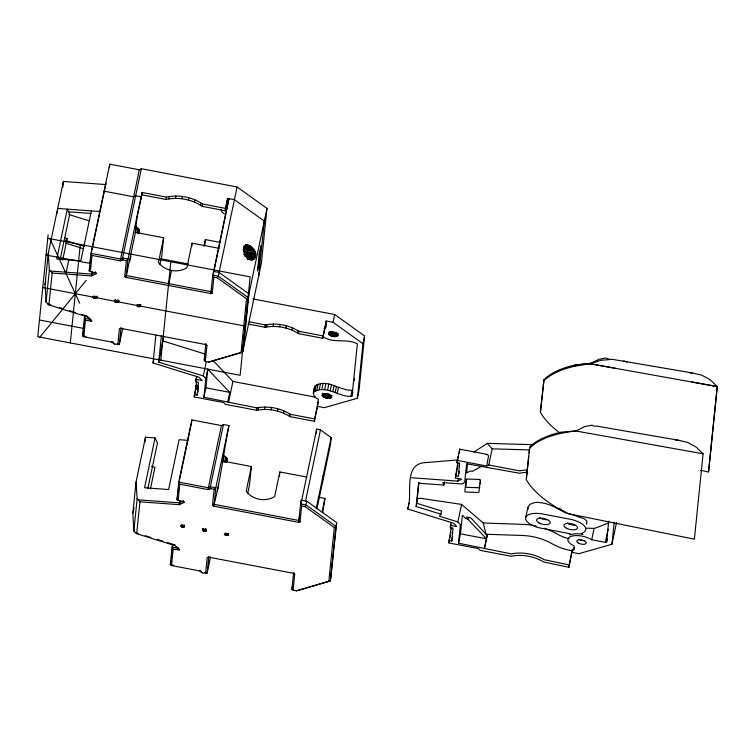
<?xml version="1.0" encoding="UTF-8"?>
<svg xmlns="http://www.w3.org/2000/svg" width="755" height="755" viewBox="0 0 755 755"><rect width="100%" height="100%" fill="white"/><g stroke="black" fill="none" stroke-linecap="round" stroke-linejoin="round"><path stroke-width="1.13" d="M576.433 430.737L584.842 426.537L591.967 425.244L594.949 426.386M243.837 249.971C244.648 239.939 257.285 248.688 255.615 255.53C254.265 264.92 242.638 256.436 243.837 249.971L243.299 249.914L243.922 246.96L244.497 246.998M458.511 455.803L458.115 457.086M595.808 425.962L678.028 440.156L687.626 442.421L696.016 446.988L703.084 453.793L694.392 539.174L567.364 513.504L563.475 510.899M560.21 433.21A118.431 50.425 11.9 0 1 540.382 412.315L543.817 380.765A118.431 50.425 11.9 0 1 575.15 366.137L589.929 363.74L600.98 360.295L612.324 359.333L692.193 372.923L701.791 375.178L710.181 379.746L717.25 386.56L708.558 471.932L700.48 470.299M48.122 234.824L37.75 336.711L240.128 375.292L250.15 276.868L47.773 238.287M84.853 316.024L84.362 318.327L85.409 320.413L91.742 321.017L87.174 316.817L48.905 304.935L46.083 302.132L45.064 284.644L48.254 253.35L63.401 181.445L105.747 184.56M46.083 302.132L49.377 269.799L48.254 253.35M57.238 213.08L57.71 208.437L100.283 211.579M48.905 304.935L52.152 273.027L49.377 269.799M62.816 187.24L63.401 181.445M70.3 342.912L80.313 244.497M52.152 273.027L91.336 275.905L96.574 273.584L89.194 270.894L90.978 253.34L109.768 164.165L139.335 169.799L141.364 168.733L237.089 186.985L266.968 208.389L261.419 262.938L242.629 352.113L208.786 362.06L205.303 361.4L204.133 360.494L205.822 343.893L206.936 345.384L205.303 361.4M83.72 328.614L84.192 323.98M84.541 320.498L84.966 316.902M90.572 261.315L90.921 257.832M122.754 328.217L119.356 344.337L114.477 344.082L111.938 342.147L83.748 336.777L85.409 320.413M90.364 271.791L92.025 255.426L90.978 253.34L120.545 258.974L122.574 257.917L128.048 258.956L126.038 277.387L210.815 293.544L212.24 293.214L213.873 277.208L212.825 275.122L228.944 198.64L213.542 273.244M103.916 192.751L104.077 191.166L133.644 196.81L135.673 195.734L141.147 196.791L140.902 199.16M94.837 296.328L94.63 298.357C101.651 297.583 87.986 295.073 94.63 298.357L95.253 296.413M109.409 167.676L109.768 164.165M116.714 300.499L116.506 302.519C123.537 301.755 109.862 299.244 116.506 302.519L117.129 300.575M117.789 344.714L119.413 328.708L120.847 328.378L205.624 344.535L206.936 345.384M126.038 277.387L124.726 276.528L126.359 260.522L128.048 258.956L142.053 192.468L166.411 197.112C178.68 194.403 192.11 196.913 202.51 203.992L225.471 208.371L225.226 210.739L202.264 206.36C191.874 199.282 178.435 196.772 166.166 199.48L141.817 194.837L142.053 192.468M124.726 276.528L126.359 275.556L135.456 232.38L136.9 218.157L141.817 194.837M138.873 233.522L139.467 230.228L136.57 227.019L135.145 232.615M138.59 304.671L138.382 306.69C145.413 305.926 131.738 303.416 138.382 306.69L139.014 304.746M172.621 544.799L172.131 547.101L173.178 549.187L179.52 549.791L174.943 545.591L136.674 533.719L133.852 530.907L132.833 513.419L136.023 482.124L145.488 437.22L155.058 437.928L157.436 443.072L147.886 488.381M166.166 199.48L166.411 197.112M135.456 232.38L163.618 237.749L161.815 255.539L159.928 264.495M133.852 530.907L137.146 498.574L136.023 482.124M169.016 198.867L169.252 196.489M145.017 441.864L145.488 437.22M196.621 376.33L195.979 379.378L202.255 380.577L198.99 377.236L153.048 362.966L155.879 335.154M136.674 533.719L139.92 501.801L137.146 498.574M196.63 381.747L194.195 396.932L223.754 402.566L225.5 404.35L256.606 410.276C268.053 408.077 280.341 410.427 290.194 416.675L314.382 421.29L314.627 418.921L290.43 414.306C280.586 408.059 268.299 405.709 256.842 407.908L203.925 397.215L205.822 378.595L203.303 375.943L158.71 362.098L161.391 335.777M175.547 198.367L175.783 195.989M160.824 360.173L170.838 261.749M158.71 362.098L163.609 336.456M182.106 198.754L182.351 196.385M188.542 200.037L188.788 197.668M194.724 202.17L194.969 199.801M191.723 246.507L192.063 243.176L219.11 248.329M200.5 205.115L200.736 202.746M202.264 206.36L202.51 203.992M139.92 501.801L179.105 504.68L184.343 502.358L176.963 499.668L178.746 482.115L191.855 419.95L221.413 425.584L223.452 424.518L228.916 425.565C223.782 451.783 220.771 478.34 214.127 504.331L213.807 506.161L298.584 522.318L300.018 521.988L301.641 505.982L300.594 503.896L301.377 500.188L306.851 501.235L336.73 522.649L330.397 580.897L296.564 590.835L293.072 590.174L291.911 589.268L293.601 572.667L294.705 574.159L293.072 590.174M171.725 555.076L171.489 557.662L171.781 556.633M172.197 550.433L172.555 546.96M178.105 492.411L178.576 487.768M178.935 484.295L179.275 481.218M210.522 556.992L207.125 573.111L202.246 572.856L199.716 570.922L171.517 565.552L173.178 549.187M178.133 500.565L179.794 484.2L178.746 482.115L208.314 487.749L210.343 486.692L215.817 487.73L214.127 504.331L212.495 505.303L213.807 506.161M204.775 245.196L205.351 239.561L220.366 242.43M191.61 422.319L191.855 419.95M194.431 394.554L197.168 395.082L198.471 382.275L195.743 381.747L195.979 379.378M182.606 525.102L182.399 527.132C189.429 526.358 175.755 523.847 182.399 527.132L183.021 525.187M210.815 293.544L212.825 275.122L218.299 276.16L248.178 297.574L242.629 352.113L208.786 362.06M213.401 273.395L213.608 271.413L219.073 272.461L248.961 293.874L243.403 348.414M203.925 397.215L205.898 387.834L207.795 369.223L229.756 392.383L227.774 401.754M258.739 275.641L264.297 221.092L234.409 199.679L227.576 198.376L226.849 205.53L227.548 202.208M204.482 529.274L204.275 531.303C211.306 530.529 197.631 528.019 204.275 531.303L204.907 529.349M205.558 573.489L207.191 557.483L208.616 557.152L293.393 573.309L294.705 574.159M212.495 505.303L214.127 489.297L215.817 487.73L228.916 425.565M223.197 460.267L224.348 455.793L227.236 459.002L226.642 462.296M241.024 352.868L246.526 298.772L248.178 297.574L266.968 208.389M226.368 533.445L226.16 535.465C233.182 534.7 219.516 532.19 226.16 535.465L226.783 533.521M256.606 410.276L256.842 407.908M265.052 327.274L265.298 324.895C276.745 322.696 289.033 325.056 298.886 331.303L323.074 335.909L322.838 338.287L298.64 333.672C288.797 327.425 276.509 325.075 265.052 327.274L248.036 324.027M223.225 461.154L251.396 466.524L249.584 484.314L247.697 493.27M258.267 409.908L258.512 407.54M266.723 326.906L266.959 324.537M264.712 409.418L264.958 407.049M273.168 326.415L273.404 324.046M271.196 409.805L271.432 407.436M279.643 326.802L279.888 324.433M277.557 411.069L277.793 408.7M286.003 328.066L286.249 325.698M283.654 413.183L283.889 410.805M292.1 330.171L292.345 327.802M279.388 476.396L279.841 471.95L306.879 477.103M289.354 416.09L289.59 413.712M297.8 333.078L298.046 330.709M290.194 416.675L290.43 414.306M298.64 333.672L298.886 331.303M298.584 522.318L300.594 503.896L306.068 504.935L335.947 526.348L330.397 580.897L296.564 590.835M301.377 500.188L301.075 503.16L316.675 429.142L320.498 429.869L331.143 437.645L330.388 445.054L316.93 508.917M314.382 421.29L317.534 406.36L318.261 399.216C312.315 397.243 312.542 390.769 315.061 386.041C326.726 378.066 339.976 390.845 352.075 390.25L350.782 396.384C338.684 396.979 325.433 384.201 313.769 392.175L313.268 393.459M323.904 328.453L325.49 328.142L326.217 320.988L333.059 322.291L362.938 343.704L357.389 398.244L324.367 407.672L317.534 406.36M316.232 433.493L316.675 429.142M322.168 395.412L322.215 394.912C324.792 392.685 329.982 393.893 331.719 396.724L331.671 397.224C329.095 399.452 323.895 398.244 322.168 395.412L322.63 393.195M319.167 497.309L324.952 498.413L322.762 512.654M328.793 581.643L334.295 527.547L335.947 526.348L336.73 522.649M350.782 396.384L352.038 396.016L357.351 343.846C346.734 338.061 333.314 343.902 323.065 336.664M354.274 380.614L354.51 378.293M252.812 298.914L334.691 314.524L364.58 335.937L359.021 390.486L357.389 398.244M451.188 522.318L450.546 525.376L456.822 526.565L453.547 523.224L407.606 508.964C413.183 496.545 402.774 465.995 423.196 462.796L457.766 459.955M418.95 482.332L416.817 503.311L441.618 511.012L440.939 514.221L416.137 506.52L418.591 483.209L443.902 485.078L444.582 481.869M574.121 547.705L573.734 549.942L572.375 549.64L568.949 567.279L543.911 562.079A43.186 39.043 5.8 0 0 512.834 555.906L511.163 556.265L480.067 550.338L478.321 548.555L448.763 542.92L451.188 527.745M448.998 540.552L451.735 541.071L453.038 528.264L450.301 527.745L450.546 525.376M410.795 477.67L457.832 481.124L461.645 479.132L455.369 477.943L457.804 462.758M455.614 475.565L458.351 476.094L459.653 463.287L456.917 462.758L459.672 449.149L487.456 454.444L488.551 455.907L486.72 466.024L457.162 460.39M459.314 453.179L459.672 449.149M568.949 567.279L569.194 564.91L544.157 559.71A43.186 39.043 5.8 0 0 513.07 553.538L511.409 553.896L458.483 543.204L460.38 524.583L457.86 521.931L439.344 516.184L440.939 514.221M460.465 533.832L462.362 515.212L465.524 518.553L467.619 518.949L486.447 538.787L460.465 533.832L458.483 543.204M467.6 463.693L466.656 472.998L470.365 470.969L472.46 471.365L481.605 466.26M466.618 479.189L465.854 486.739A1.406 0.595 0.8 0 0 467.203 487.362L478.519 487.702A1.406 0.604 0.8 0 0 479.812 487.409M480.189 480.057L478.981 491.92A1.406 0.604 1.1 0 1 477.509 492.458L466.212 492.081A1.406 0.595 1.1 0 1 464.853 491.439L466.071 479.576A1.406 0.604 1.1 0 1 467.543 479.038L478.84 479.425A1.406 0.595 1.1 0 1 480.199 480.057M480.322 483.917L480.539 481.756M484.408 548.753L487.154 535.427L471.054 518.1L469.157 517.335L467.619 518.949M526.471 478.321L528.708 456.331M529.066 452.877L529.916 446.771A118.478 50.443 11.9 0 1 561.248 432.143L575.763 430.973L703.084 453.793M590.816 363.504L597.328 360.871M573.734 549.942L574.149 545.893A13.93 5.936 11.9 0 1 571.073 536.371A13.93 5.936 11.9 0 1 591.693 539.778L605.35 542.373L606.605 542.014L607.322 538.589M606.605 542.014L608.728 521.139M572.092 552.358L578.934 553.66L611.956 544.242L614.192 522.186M708.558 471.932L717.25 386.56L589.929 363.74L575.414 364.901A118.431 50.425 11.9 0 0 544.081 379.529L540.382 412.315M94.101 298.225L94.328 296.186M95.649 298.442L95.866 296.46M115.987 302.396L116.204 300.348M117.535 302.613L117.855 299.641M137.863 306.568L138.089 304.52M139.411 306.775L139.628 304.803M181.88 526.999L182.097 524.961M183.427 527.216L183.644 525.235M203.756 531.171L203.982 529.132M205.303 531.388L205.624 528.415M225.632 535.342L225.858 533.294M227.179 535.55L227.397 533.577M93.62 298.055L93.865 295.988M115.496 302.217L115.751 300.16M137.382 306.388L137.627 304.331M181.389 526.83L181.644 524.763M203.274 530.991L203.52 528.934M225.15 535.163L225.396 533.106M96.102 298.395L96.338 296.432M117.978 302.566L118.214 300.603M139.864 306.728L140.1 304.775M183.871 527.169L184.107 525.216M205.756 531.341L205.992 529.378M227.632 535.503L227.868 533.549M91.393 253.199L91.685 251.339M451.754 527.471L451.547 528.991M115.081 302.009L115.364 299.943M202.85 530.784L203.133 528.717M245.762 245.045L250.264 245.885L244.563 245.554L243.648 251.075L255.577 254.322L244.441 252.868M96.47 298.291L96.734 296.356M118.346 302.453L118.62 300.528M140.222 306.624L140.496 304.699M184.239 527.066L184.513 525.131M206.115 531.237L206.389 529.302M228.001 535.399L228.265 533.474M114.751 301.774L115.071 299.697M202.519 530.548L202.84 528.472M96.734 298.131L97.046 296.215M118.611 302.302L118.922 300.386M140.496 306.473L140.798 304.558M91.336 275.905L92.138 271.781M90.317 321.347L90.638 319.516L88.184 317.015M92.025 255.426L120.224 260.805L139.335 169.799M168.422 285.466L171.527 270.441M179.105 504.68L179.916 500.556M178.086 550.121L178.406 548.3L176.774 546.62M179.794 484.2L207.993 489.58L221.413 425.584M457.992 465.052L457.322 468.638M569.194 564.91L572.375 549.64M243.506 251.179L244.054 247.489L243.487 249.65M179.567 479.51L191.374 423.461M450.707 533.625L450.952 532.407M91.921 250.122L103.841 193.544M525.82 517.166L527.849 507.351L529.859 504.387L534.125 502.651L537.541 502.273L544.987 503.368A68.271 61.712 5.8 0 1 559.663 509.719A43.186 39.043 5.8 0 0 566.174 512.787M45.064 284.644L45.791 281.19M60.117 259.607L69.668 214.297L67.289 209.154L56.785 258.984L80.842 260.758L91.346 210.919M62.656 260.107L67.195 238.58L64.939 237.882M65.949 273.442L68.809 259.871M104.077 192.431L106.059 183.031M90.864 258.418L89.826 263.353L46.064 255.011M89.194 270.894L90.166 266.288M84.249 323.395L83.21 328.331L39.449 319.988M83.55 331.266L82.578 335.871L83.748 336.777M141.364 168.733L122.574 257.917L123.046 259.89L126.359 260.522M163.618 237.749L158.437 262.372C164.732 271.13 177.784 273.452 186.872 267.798L192.063 243.176M153.048 362.966L153.765 359.569M132.833 513.419L134.05 507.662M155.058 437.928L144.554 487.758L168.61 489.533L179.114 439.693L188.061 440.354M150.434 488.881L154.964 467.354L151.585 466.307M203.954 246.206L205.351 239.561M225.471 208.371L227.576 198.376M225.226 210.739L227.331 200.745M212.24 293.214L211.136 291.723L211.853 288.306M195.743 381.747L196.696 377.207M237.089 186.985L218.299 276.16L217.355 277.868L213.873 277.208M194.195 396.932L195.054 392.855M195.281 391.76L196.668 385.192M204.331 359.569L204.916 356.794M197.168 395.082L198.131 390.543M176.963 499.668L177.689 496.214M203.303 375.943L206.323 361.588M205.822 378.595L207.795 369.223M171.074 561.192L170.347 564.646L171.517 565.552M223.452 424.518L210.343 486.692L210.815 488.664L214.127 489.297M228.482 402.5L232.918 381.435L213.25 360.692M251.396 466.524L246.206 491.146C252.5 499.904 265.552 502.226 274.65 496.573L279.841 471.95M323.074 335.909L326.217 320.988M322.838 338.287L325.981 323.357M325.49 328.142L326.358 324.046M313.769 392.175L315.061 386.041M314.977 391.09L316.269 384.956M316.826 390.269L318.119 384.135M328.67 334.295L328.491 333.257C331.067 331.03 336.258 332.228 337.995 335.06L337.947 335.56C335.437 337.796 330.879 336.494 328.67 334.295L329.133 332.077M329.161 334.833L329.859 331.511M329.888 335.352L330.586 332.03M333.059 322.291L334.691 314.524M319.223 389.759L320.516 383.634M330.803 335.824L331.747 331.388M331.87 336.202L332.804 331.766M314.627 418.921L318.204 401.953M321.8 389.589L323.093 383.464M333.012 336.485L333.946 332.049M334.163 336.645L335.097 332.209M322.394 395.95L322.857 393.732M335.258 336.673L336.192 332.238M322.885 396.498L323.348 394.28M324.622 389.722L325.915 383.587M323.612 397.017L324.31 393.695M336.239 336.57L336.938 333.238M337.041 336.334L337.74 333.012M324.527 397.479L325.235 394.157M337.617 335.994L338.089 333.776M300.018 521.988L298.905 520.497L300.103 514.816M325.594 397.866L326.528 393.43M327.547 390.137L328.84 384.012M326.726 398.149L327.67 393.714M305.388 501.613L320.498 429.869M327.887 398.3L328.821 393.865M306.851 501.235L305.133 506.643L301.641 505.982M330.237 390.769L331.53 384.644M328.982 398.329L329.68 395.007M329.954 398.225L330.662 394.903M330.766 397.998L331.228 395.78M331.341 397.659L331.813 395.441M332.795 391.609L334.087 385.484M291.911 589.268L292.487 586.493M335.126 392.628L336.419 386.494M337.126 393.78L338.419 387.645M316.26 508.238L331.143 437.645M322.074 512.079L324.952 498.413M362.938 343.704L364.58 335.937M352.038 396.016L352.896 391.93M407.606 508.964L408.021 507.02M408.427 505.076L408.832 503.132M416.137 506.52L416.817 503.311M456.917 462.758L457.879 458.219M455.369 477.943L457.086 469.799M458.351 476.094L459.304 471.554M457.832 481.124L458.313 478.859M450.301 527.745L451.018 524.338M448.763 542.92L450.263 535.795M451.735 541.071L452.689 536.531M457.86 521.931L461.56 504.406L420.129 498.253L416.684 498.866M486.72 466.024L488.759 464.967L492.156 448.829L487.277 443.355L473.866 452.085M484.465 548.158L487.145 535.465M543.553 381.115L543.817 379.878M575.15 366.137L575.414 364.901L590.835 363.297M591.693 539.778L594.091 528.396A43.186 39.043 5.8 0 0 598.592 526.886L608.426 523.007M605.35 542.373L608.124 529.179M611.956 544.242L616.524 522.554M84.003 327.859L84.116 327.34M178.501 491.127L178.293 492.081M138.694 233.654L139.467 230.228M226.462 462.438L227.236 459.002M137.92 233.72L139.014 229.152M225.698 462.494L226.783 457.926M129.794 261.23L130.926 256.653M136.891 232.634L138.023 228.067M217.28 491.146L218.705 485.427M224.66 461.409L225.802 456.841M111.938 342.147L112.136 341.505L114.477 344.082M199.716 570.922L199.905 570.28L202.246 572.856M95.262 272.725L95.47 272.093L96.574 273.584M120.847 328.378L121.045 327.736L119.356 344.337L117.167 343.921M163.231 336.456L163.439 335.815M205.624 344.535L205.822 343.893M183.04 501.499L183.238 500.867L184.343 502.358M208.616 557.152L208.814 556.51L207.125 573.111L204.935 572.696M293.393 573.309L293.601 572.667M586.588 524.366L586.937 521.205L584.436 518.836L571.12 514.353A43.186 39.043 5.8 0 1 567.147 513.145M465.524 518.553L467.081 516.939L469.015 517.713M138.712 232.096L139.364 231.228M65.864 240.213L67.195 238.58M39.911 337.117L86.193 280.35M243.62 248.348L243.922 246.96M50.745 271.073L91.657 274.084L95.47 272.093M120.224 260.805L123.046 259.89M138.514 499.848L179.426 502.858L183.238 500.867M207.993 489.58L210.815 488.664M615.401 368.298L589.929 363.74L590.476 363.476M589.929 363.74L599.008 359.295L606.133 358.002L609.115 359.144M486.088 454.718L487.456 454.444M586.541 528.179L594.091 528.396M675.734 440.174L678.028 440.156M689.9 372.942L692.193 372.923M487.277 443.355L530.142 444.61A73.839 66.742 5.8 0 1 533.643 444.78M492.156 448.829L529.331 449.914M254.982 251.774L243.95 249.443L254.444 250.509L244.214 247.923L252.963 248.216L244.422 246.602L251.755 246.951L244.563 245.554M461.56 504.406L483.285 523.007L522.866 524.366A68.271 61.712 5.8 0 1 536.182 526.018M245.366 245.054L247.281 245.139M68.847 211.834L91.1 213.467M244.158 254.397L255.615 255.53L244.45 252.972M245.668 244.941L248.744 245.271L246.649 244.913M246.932 257.38L254.775 258.389L244.903 256.162M244.214 247.923L253.765 249.31M573.677 524.876L570.336 524.215A41.1 37.155 5.8 0 1 568.156 523.479M244.979 256.02L255.199 257.587L244.12 254.577M243.648 251.075L255.36 253.057M691.788 381.992L717.25 386.56M244.148 254.501L255.473 256.653M247.697 258.672L253.17 259.711L246.734 257.965M247.564 259.116L251.953 259.956L247.631 258.918M160.579 258.71L188.146 263.967M126.359 275.556L211.136 291.723M249.169 321.819L265.298 324.895M42.761 287.495L245.139 326.075M85.985 336.522L82.578 335.871L84.362 318.327L90.638 319.516L91.742 321.017M232.918 381.435L315.618 397.205M198.093 385.579L196.272 385.229L198.065 385.796M198.055 385.899L196.234 385.56L198.018 386.192M197.989 386.334L196.168 385.984L197.933 386.683M205.898 387.834L229.756 392.383M197.904 386.853L196.083 386.503L197.838 387.239M197.81 387.428L195.979 387.089L198.603 388.212L195.866 387.692L198.489 388.825L195.753 388.306L198.367 389.401L195.63 388.882M488.759 464.967L519.855 470.893L521.526 470.525A43.186 39.043 5.8 0 1 526.896 470.054M222.933 461.711L226.358 462.362M214.127 504.331L298.905 520.497M173.763 565.297L170.347 564.646L172.131 547.101L178.406 548.3L179.52 549.791M246.687 257.663L254.105 259.154M47.461 303.831L50.793 304.86M59.654 307.606L62.986 308.635M69.63 310.692L75.179 312.4M81.823 314.457L87.372 316.175M135.239 532.605L138.561 533.634M145.215 535.691L150.755 537.409M157.408 539.466L162.948 541.184M167.383 542.552L175.141 544.95M68.884 214.533L88.948 220.762M65.732 240.581L84.569 246.432M65.732 243.214L83.663 248.782M163.146 341.034L205.511 354.189M244.186 245.828L245.12 246.149M623.809 360.881L627.075 362.023M224.509 214.109L222.074 212.117L220.894 209.192M559.597 508.285L561.531 509.587M217.355 277.868L246.526 298.772M305.133 506.643L334.295 527.547M112.136 341.505L113.099 342.676M91.657 274.084L92.761 275.575M179.426 502.858L180.53 504.349M120.545 258.974L121.432 260.73M208.314 487.749L209.21 489.504M443.902 485.078L442.76 482.587L461.73 483.983L464.684 482.37L466.571 463.759L519.619 473.262L521.28 472.904A43.186 39.043 5.8 0 1 527.726 472.404M49.906 238.693L79.728 303.265M569.355 533.823L569.704 534.691M483.285 523.007L486.041 534.238L522.356 535.484A59.909 54.152 5.8 0 1 552.471 543.959A51.548 46.593 5.8 0 0 572.186 550.706M527.849 507.351L528.17 509.106M314.561 387.334L314.788 388.759M567.364 513.504A118.412 50.415 11.9 0 1 526.216 479.548L529.651 448.008A118.412 50.415 11.9 0 1 575.754 430.992M569.11 538.777A43.186 39.043 5.8 0 1 557.19 534.03A68.271 61.712 5.8 0 0 544.138 528.198M584.323 540.627A4.879 2.076 11.9 0 1 578.953 539.315M574.687 524.895A6.965 2.963 11.9 0 1 567.014 523.026M547.337 519.685A6.965 2.963 11.9 0 1 539.665 517.807M259.163 254.322L257.474 270.922L259.295 262.287L260.985 245.686L259.163 254.322M322.461 480.444L323.593 474.914L322.461 480.444M571.337 534.568L570.667 534.814A1.67 0.708 11.9 0 0 569.166 533.549A16.723 7.116 11.9 0 1 568.647 533.455L541.297 528.245A16.723 7.116 11.9 0 1 525.612 517.996A16.723 7.116 11.9 0 1 542.741 514.013L570.091 519.223A16.723 7.116 11.9 0 1 584.332 525.924A16.723 7.116 11.9 0 1 582.162 533.077A1.67 0.708 11.9 0 0 582.888 534.342L581.907 534.181A13.93 5.936 11.9 0 0 571.337 534.568M578.462 543.175A4.879 2.076 11.9 0 0 586.229 543.222A4.879 2.076 11.9 0 0 579.821 539.797A4.879 2.076 11.9 0 0 578.462 543.175M566.382 528.189A6.965 2.963 11.9 0 0 577.49 528.255A6.965 2.963 11.9 0 0 568.336 523.366A6.965 2.963 11.9 0 0 566.382 528.189M539.042 522.979A6.965 2.963 11.9 0 0 550.14 523.036A6.965 2.963 11.9 0 0 540.986 518.147A6.965 2.963 11.9 0 0 539.042 522.979"/></g></svg>
